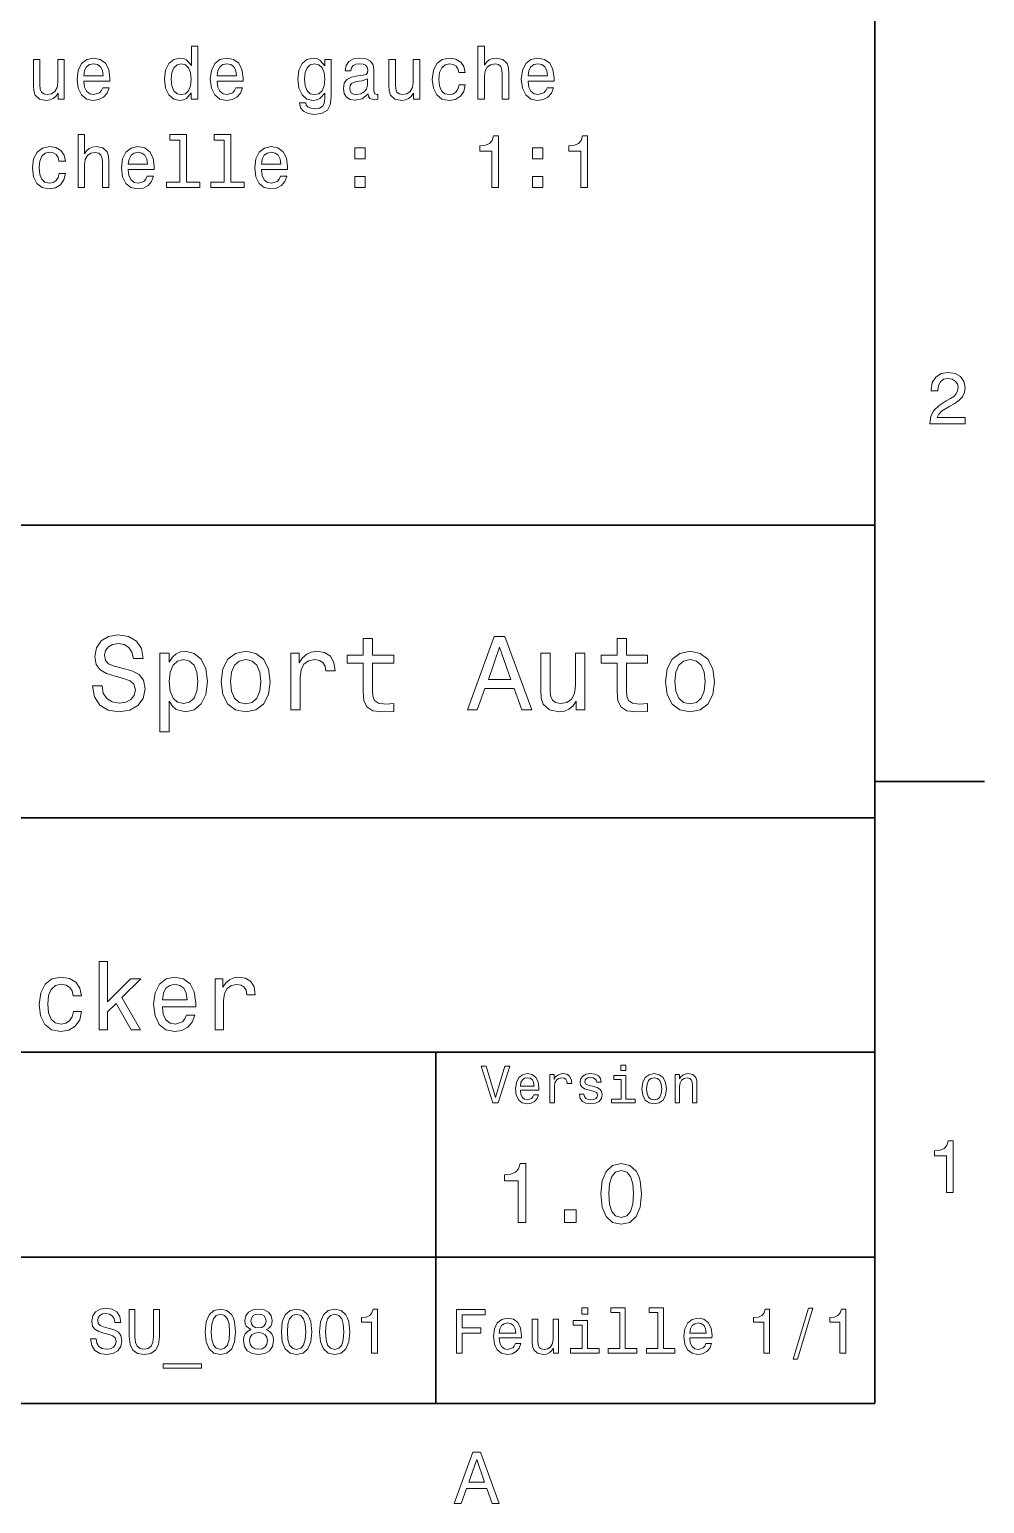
# Model space of a CAD drawing. Extents: x 0 to 297, y 0 to 210.
# Drawn here: x 229.2 to 294.5, y 3.2 to 103.9 of the extents above; entities that cross this region are included whole.
import ezdxf

# ---------------------------------------------------------------- set-up
doc = ezdxf.new("R2010")
doc.units = 0

msp = doc.modelspace()

# ---------------------------------------------------------------- linework, layer by layer
at = {"color": 7, "lineweight": 35}
for p, q in [((287, 10), (287, 200)), ((97, 70), (287, 70)), ((287, 70), (287, 10)), ((162, 50), (287, 50)), ((162, 34), (287, 34)), ((257, 10), (257, 34)), ((162, 20), (287, 20)), ((10, 10), (287, 10)), ((97, 10), (287, 10))]:
    msp.add_line(p, q, dxfattribs=at)
at = {"color": 7, "lineweight": 35, "ltscale": 0.1875}
msp.add_line((287, 52.5), (294.5, 52.5), dxfattribs=at)
at = {"color": 7, "lineweight": 13}
for points in [[(240.300308, 99.531143), (240.300308, 99.112556), (240.74411, 99.112556), (240.74411, 102.733597), (240.305344, 102.733597), (240.305344, 101.407227), (239.967453, 101.790512), (239.760681, 101.881287), (239.523651, 101.916588), (239.094971, 101.815727), (238.762115, 101.533302), (238.545258, 101.079414), (238.46962, 100.469185), (238.545258, 99.858955), (238.762115, 99.400017), (239.094971, 99.112556), (239.523651, 99.016739), (239.760681, 99.05204), (239.972488, 99.142815)], [(259.888184, 99.112556), (260.332001, 99.112556), (260.332001, 100.675957), (260.37738, 101.034027), (260.523651, 101.296272), (260.75058, 101.457657), (261.053192, 101.518173), (261.295258, 101.467743), (261.446564, 101.331573), (261.522217, 101.10463), (261.547424, 100.80204), (261.547424, 99.112556), (261.991211, 99.112556), (261.991211, 100.892815), (261.971039, 101.250885), (261.88028, 101.548439), (261.582733, 101.82077), (261.118744, 101.916588), (260.866577, 101.881287), (260.649719, 101.785469), (260.46817, 101.634171), (260.332001, 101.427399), (260.332001, 102.733597), (259.888184, 102.733597)], [(231.61586, 101.82077), (231.172058, 101.82077), (231.172058, 100.25737), (231.121628, 99.894257), (230.975372, 99.632011), (230.748428, 99.470627), (230.450882, 99.420197), (230.213852, 99.460541), (230.062546, 99.581573), (229.976822, 99.788345), (229.95665, 100.080856), (229.95665, 101.82077), (229.512848, 101.82077), (229.512848, 100.040512), (229.527969, 99.682442), (229.623795, 99.384888), (229.916306, 99.112556), (230.385315, 99.016739), (230.637482, 99.05204), (230.85434, 99.142815), (231.040939, 99.299156), (231.19223, 99.5261), (231.19223, 99.112556), (231.61586, 99.112556)], [(232.952316, 100.338058), (234.727539, 100.338058), (234.732574, 100.54483), (234.651886, 101.124802), (234.429993, 101.558525), (234.076965, 101.82077), (233.607941, 101.916588), (233.149002, 101.815727), (232.795975, 101.533302), (232.569031, 101.074371), (232.488342, 100.469185), (232.563995, 99.848869), (232.790939, 99.394974), (233.138916, 99.112556), (233.592804, 99.016739), (233.986176, 99.082298), (234.308945, 99.253769), (234.545975, 99.5261), (234.682144, 99.889214), (234.243393, 99.889214), (234.152603, 99.687485), (234.021484, 99.536186), (233.648285, 99.415154), (233.360825, 99.470627), (233.143967, 99.647141), (233.002747, 99.934601), (232.952316, 100.322929)], [(242.060394, 100.338058), (243.835602, 100.338058), (243.840652, 100.54483), (243.759964, 101.124802), (243.538055, 101.558525), (243.185028, 101.82077), (242.716003, 101.916588), (242.25708, 101.815727), (241.904053, 101.533302), (241.677109, 101.074371), (241.59642, 100.469185), (241.672058, 99.848869), (241.899002, 99.394974), (242.246994, 99.112556), (242.700882, 99.016739), (243.094254, 99.082298), (243.417023, 99.253769), (243.654053, 99.5261), (243.790222, 99.889214), (243.351456, 99.889214), (243.260681, 99.687485), (243.129547, 99.536186), (242.756363, 99.415154), (242.468887, 99.470627), (242.252029, 99.647141), (242.110825, 99.934601), (242.060394, 100.322929)], [(249.852173, 99.233597), (249.852173, 101.82077), (249.428543, 101.82077), (249.428543, 101.382011), (249.080566, 101.780426), (248.868744, 101.881287), (248.631714, 101.916588), (248.203049, 101.815727), (247.870193, 101.533302), (247.653336, 101.079414), (247.577682, 100.469185), (247.653336, 99.853912), (247.870193, 99.400017), (248.203049, 99.112556), (248.631714, 99.016739), (248.873795, 99.05204), (249.075516, 99.142815), (249.428543, 99.5261), (249.428543, 99.142815), (249.388199, 98.840225), (249.277252, 98.62336), (249.06543, 98.497284), (248.747711, 98.451897), (248.470337, 98.482155), (248.273651, 98.5578), (248.157654, 98.688927), (248.122345, 98.86544), (247.69368, 98.86544), (247.69368, 98.845268), (247.759247, 98.522499), (247.960968, 98.280426), (248.283737, 98.124084), (248.722504, 98.068611), (249.246994, 98.144257), (249.594971, 98.356071), (249.791656, 98.724228)], [(252.388916, 99.465584), (252.388916, 99.450455), (252.414139, 99.278984), (252.489792, 99.157944), (252.80751, 99.062126), (253.054626, 99.10247), (253.054626, 99.445412), (252.948715, 99.430283), (252.80751, 99.495842), (252.782288, 99.697571), (252.782288, 101.099586), (252.721771, 101.457657), (252.545258, 101.709816), (252.237625, 101.861115), (251.803909, 101.916588), (251.38028, 101.856071), (251.067596, 101.684601), (250.870911, 101.417313), (250.805344, 101.064285), (250.805344, 101.034027), (251.203766, 101.034027), (251.239059, 101.245842), (251.350021, 101.397141), (251.53157, 101.487915), (251.788773, 101.523216), (252.035889, 101.498001), (252.212402, 101.422356), (252.318314, 101.291229), (252.353622, 101.109673), (252.33345, 100.897858), (252.252747, 100.791954), (252.051025, 100.741516), (251.672791, 100.701172), (251.239059, 100.610397), (250.931427, 100.449013), (250.749878, 100.196854), (250.694397, 99.823654), (250.744827, 99.490799), (250.901169, 99.243683), (251.153336, 99.087341), (251.501312, 99.031868), (251.970337, 99.137772)], [(255.904053, 101.82077), (255.460251, 101.82077), (255.460251, 100.25737), (255.409821, 99.894257), (255.263565, 99.632011), (255.036621, 99.470627), (254.739059, 99.420197), (254.502029, 99.460541), (254.350739, 99.581573), (254.264999, 99.788345), (254.244827, 100.080856), (254.244827, 101.82077), (253.801025, 101.82077), (253.801025, 100.040512), (253.816162, 99.682442), (253.911972, 99.384888), (254.204483, 99.112556), (254.673508, 99.016739), (254.925659, 99.05204), (255.142517, 99.142815), (255.329117, 99.299156), (255.480423, 99.5261), (255.480423, 99.112556), (255.904053, 99.112556)], [(258.576965, 100.923073), (259.015717, 100.923073), (258.924927, 101.32653), (258.708069, 101.644257), (258.370178, 101.840942), (257.931427, 101.916588), (257.447266, 101.815727), (257.079132, 101.533302), (256.847137, 101.074371), (256.766449, 100.459099), (256.842102, 99.848869), (257.069031, 99.394974), (257.427094, 99.112556), (257.91629, 99.016739), (258.350006, 99.092384), (258.687927, 99.304199), (258.919891, 99.637054), (259.020752, 100.080856), (258.597137, 100.080856), (258.521484, 99.798439), (258.38028, 99.586617), (258.178558, 99.455498), (257.931427, 99.415154), (257.623779, 99.480713), (257.401886, 99.682442), (257.265717, 100.010254), (257.220337, 100.474228), (257.265717, 100.928116), (257.406921, 101.255928), (257.633881, 101.457657), (257.931427, 101.528259), (258.193665, 101.482872), (258.39035, 101.366882), (258.521484, 101.17524)], [(263.312561, 100.338058), (265.087769, 100.338058), (265.092804, 100.54483), (265.012115, 101.124802), (264.790222, 101.558525), (264.437195, 101.82077), (263.96817, 101.916588), (263.509247, 101.815727), (263.156219, 101.533302), (262.92926, 101.074371), (262.848572, 100.469185), (262.924225, 99.848869), (263.151154, 99.394974), (263.499146, 99.112556), (263.953033, 99.016739), (264.346405, 99.082298), (264.669189, 99.253769), (264.906219, 99.5261), (265.042389, 99.889214), (264.603607, 99.889214), (264.512848, 99.687485), (264.381714, 99.536186), (264.008514, 99.415154), (263.721039, 99.470627), (263.504181, 99.647141), (263.362976, 99.934601), (263.312561, 100.322929)], [(232.952316, 100.711258), (233.007797, 101.059242), (233.143967, 101.316444), (233.350739, 101.472786), (233.623077, 101.528259), (233.890366, 101.472786), (234.097137, 101.316444), (234.223221, 101.059242), (234.2686, 100.711258)], [(239.599289, 101.518173), (239.8918, 101.447571), (240.113708, 101.250885), (240.244827, 100.923073), (240.295258, 100.469185), (240.244827, 100.010254), (240.113708, 99.682442), (239.8918, 99.480713), (239.599289, 99.415154), (239.321915, 99.480713), (239.110107, 99.682442), (238.968887, 100.015297), (238.923508, 100.469185), (238.968887, 100.91803), (239.110107, 101.245842), (239.321915, 101.447571)], [(242.060394, 100.711258), (242.11586, 101.059242), (242.252029, 101.316444), (242.458801, 101.472786), (242.73114, 101.528259), (242.998428, 101.472786), (243.2052, 101.316444), (243.331284, 101.059242), (243.376678, 100.711258)], [(248.036621, 100.469185), (248.082001, 100.91803), (248.21817, 101.250885), (248.429993, 101.447571), (248.712402, 101.518173), (249.009964, 101.447571), (249.231857, 101.250885), (249.368027, 100.91803), (249.418457, 100.469185), (249.368027, 100.010254), (249.231857, 99.682442), (249.009964, 99.480713), (248.712402, 99.415154), (248.429993, 99.480713), (248.21817, 99.682442), (248.082001, 100.015297)], [(263.312561, 100.711258), (263.368011, 101.059242), (263.504181, 101.316444), (263.710968, 101.472786), (263.983307, 101.528259), (264.25058, 101.472786), (264.457367, 101.316444), (264.583435, 101.059242), (264.628845, 100.711258)], [(252.338486, 100.060684), (252.277969, 99.798439), (252.116592, 99.596703), (251.874512, 99.465584), (251.576965, 99.420197), (251.385315, 99.445412), (251.249146, 99.5261), (251.163422, 99.667313), (251.138199, 99.863998), (251.158371, 100.040512), (251.239059, 100.166588), (251.561829, 100.3078), (251.970337, 100.368317), (252.338486, 100.489357)], [(232.563995, 93.065727), (233.007797, 93.065727), (233.007797, 94.629128), (233.053192, 94.987198), (233.199432, 95.249443), (233.426392, 95.410828), (233.728973, 95.471344), (233.971054, 95.420914), (234.122345, 95.284744), (234.197998, 95.0578), (234.223221, 94.755211), (234.223221, 93.065727), (234.667023, 93.065727), (234.667023, 94.845985), (234.646851, 95.204056), (234.556061, 95.50161), (234.258514, 95.773941), (233.79454, 95.869759), (233.542374, 95.834457), (233.325516, 95.73864), (233.143967, 95.587341), (233.007797, 95.380569), (233.007797, 96.686768), (232.563995, 96.686768)], [(239.5186, 96.313568), (239.5186, 93.438927), (238.605774, 93.438927), (238.605774, 93.065727), (240.870193, 93.065727), (240.870193, 93.438927), (239.962402, 93.438927), (239.962402, 96.686768), (238.822632, 96.686768), (238.822632, 96.313568)], [(242.554626, 96.313568), (242.554626, 93.438927), (241.6418, 93.438927), (241.6418, 93.065727), (243.906219, 93.065727), (243.906219, 93.438927), (242.998428, 93.438927), (242.998428, 96.686768), (241.858658, 96.686768), (241.858658, 96.313568)], [(231.252747, 94.876244), (231.691513, 94.876244), (231.600739, 95.279701), (231.383881, 95.597427), (231.045975, 95.794113), (230.607224, 95.869759), (230.123077, 95.768898), (229.754913, 95.486473), (229.522934, 95.027542), (229.44223, 94.41227), (229.517883, 93.80204), (229.744827, 93.348145), (230.102905, 93.065727), (230.592087, 92.96991), (231.025803, 93.045555), (231.363708, 93.25737), (231.595688, 93.590225), (231.696564, 94.034027), (231.272934, 94.034027), (231.197281, 93.75161), (231.056061, 93.539787), (230.85434, 93.408669), (230.607224, 93.368324), (230.299591, 93.433884), (230.077682, 93.635612), (229.941513, 93.963425), (229.896118, 94.427399), (229.941513, 94.881287), (230.082718, 95.209099), (230.309677, 95.410828), (230.607224, 95.48143), (230.869461, 95.436043), (231.066162, 95.320053), (231.197281, 95.12841)], [(235.988342, 94.291229), (237.763565, 94.291229), (237.7686, 94.498001), (237.687912, 95.077972), (237.466003, 95.511696), (237.112991, 95.773941), (236.643967, 95.869759), (236.185028, 95.768898), (235.832001, 95.486473), (235.605057, 95.027542), (235.524368, 94.422356), (235.600021, 93.80204), (235.826965, 93.348145), (236.174942, 93.065727), (236.62883, 92.96991), (237.022202, 93.035469), (237.344971, 93.20694), (237.582001, 93.479271), (237.71817, 93.842384), (237.279419, 93.842384), (237.188629, 93.640656), (237.05751, 93.489357), (236.684311, 93.368324), (236.396851, 93.423798), (236.179993, 93.600311), (236.038773, 93.887772), (235.988342, 94.2761)], [(245.09642, 94.291229), (246.871628, 94.291229), (246.876678, 94.498001), (246.79599, 95.077972), (246.574081, 95.511696), (246.221054, 95.773941), (245.752029, 95.869759), (245.293106, 95.768898), (244.940079, 95.486473), (244.713135, 95.027542), (244.632431, 94.422356), (244.708084, 93.80204), (244.935028, 93.348145), (245.28302, 93.065727), (245.736908, 92.96991), (246.13028, 93.035469), (246.453049, 93.20694), (246.690079, 93.479271), (246.826233, 93.842384), (246.387482, 93.842384), (246.296707, 93.640656), (246.165573, 93.489357), (245.792374, 93.368324), (245.504913, 93.423798), (245.288055, 93.600311), (245.146851, 93.887772), (245.09642, 94.2761)], [(251.476105, 95.022499), (252.172058, 95.022499), (252.172058, 95.773941), (251.476105, 95.773941)], [(260.84137, 93.065727), (261.300293, 93.065727), (261.300293, 96.590942), (260.957367, 96.590942), (260.866577, 96.28331), (260.685028, 96.076538), (260.407654, 95.955498), (260.024353, 95.915154), (260.024353, 95.557083), (260.84137, 95.557083)], [(263.620178, 95.022499), (264.316162, 95.022499), (264.316162, 95.773941), (263.620178, 95.773941)], [(266.913422, 93.065727), (267.372345, 93.065727), (267.372345, 96.590942), (267.029419, 96.590942), (266.938629, 96.28331), (266.75708, 96.076538), (266.479706, 95.955498), (266.096405, 95.915154), (266.096405, 95.557083), (266.913422, 95.557083)], [(235.988342, 94.664429), (236.043823, 95.012413), (236.179993, 95.269615), (236.386765, 95.425957), (236.659088, 95.48143), (236.926392, 95.425957), (237.133163, 95.269615), (237.259232, 95.012413), (237.304626, 94.664429)], [(245.09642, 94.664429), (245.151886, 95.012413), (245.288055, 95.269615), (245.494827, 95.425957), (245.767166, 95.48143), (246.034454, 95.425957), (246.241226, 95.269615), (246.36731, 95.012413), (246.412689, 94.664429)], [(251.476105, 93.065727), (252.172058, 93.065727), (252.172058, 93.817169), (251.476105, 93.817169)], [(263.620178, 93.065727), (264.316162, 93.065727), (264.316162, 93.817169), (263.620178, 93.817169)], [(290.76947, 76.916786), (293.175079, 76.916786), (293.175079, 77.350502), (291.273773, 77.350502), (291.3797, 77.587532), (291.561249, 77.784218), (292.121033, 78.142288), (292.418579, 78.293587), (292.751434, 78.510445), (292.988464, 78.762604), (293.124634, 79.060158), (293.175079, 79.398056), (293.089355, 79.821686), (292.852325, 80.154541), (292.489197, 80.366356), (292.020172, 80.442001), (291.536041, 80.35627), (291.167877, 80.119232), (290.930847, 79.740997), (290.850159, 79.241714), (290.850159, 79.171112), (291.309082, 79.171112), (291.309082, 79.211456), (291.354462, 79.554398), (291.490631, 79.806557), (291.707489, 79.967941), (291.994965, 80.023415), (292.287476, 79.972984), (292.504333, 79.846901), (292.645538, 79.650215), (292.695984, 79.403099), (292.660675, 79.171112), (292.56485, 78.974426), (292.403473, 78.802956), (292.181549, 78.651657), (291.884003, 78.490273), (291.389771, 78.177589), (291.041779, 77.844742), (290.835022, 77.441284), (290.76947, 76.931915)], [(234.20462, 59.030979), (233.548996, 59.030979), (233.693085, 58.267288), (234.053314, 57.70533), (234.608078, 57.366714), (235.357361, 57.244236), (236.099426, 57.359509), (236.654175, 57.67651), (237.007202, 58.17363), (237.136902, 58.82925), (237.028824, 59.420029), (236.726227, 59.801872), (236.236313, 60.054031), (235.580704, 60.241352), (235.018738, 60.378242), (234.651306, 60.536743), (234.442368, 60.767288), (234.377533, 61.127522), (234.442368, 61.451729), (234.629684, 61.696686), (234.917877, 61.862389), (235.314133, 61.920029), (235.71759, 61.84798), (236.034592, 61.653458), (236.24353, 61.32925), (236.344391, 60.889767), (237, 60.889767), (237, 60.904179), (236.884735, 61.581409), (236.546112, 62.085732), (236.01297, 62.402737), (235.292511, 62.510807), (234.644104, 62.402737), (234.139771, 62.100143), (233.815567, 61.631844), (233.700287, 61.026657), (233.793961, 60.486309), (234.067734, 60.118874), (234.5, 59.873917), (235.09079, 59.6866), (235.674362, 59.520893), (236.113831, 59.362389), (236.380402, 59.131844), (236.47406, 58.757202), (236.387619, 58.375359), (236.164276, 58.087173), (235.825653, 57.907059), (235.386169, 57.849422), (234.896255, 57.928673), (234.521622, 58.159222), (234.283875, 58.533859)], [(252.05043, 60.579971), (252.05043, 58.64193), (252.093658, 58.015129), (252.29538, 57.582851), (252.698853, 57.330688), (253.383286, 57.244236), (254.132568, 57.280258), (254.132568, 57.827808), (253.585022, 57.78458), (253.087891, 57.842216), (252.82132, 58.022331), (252.706055, 58.324928), (252.684448, 58.75), (252.684448, 60.579971), (254.132568, 60.579971), (254.132568, 61.120316), (252.684448, 61.120316), (252.684448, 62.251438), (252.05043, 62.251438), (252.05043, 61.120316), (250.955322, 61.120316), (250.955322, 60.579971)], [(259.175781, 57.381123), (259.838623, 57.381123), (260.364563, 58.850864), (262.360229, 58.850864), (262.886169, 57.381123), (263.563416, 57.381123), (261.733429, 62.388329), (260.998566, 62.388329)], [(260.595093, 59.463257), (261.365997, 61.667866), (262.136902, 59.463257)], [(269.399109, 60.579971), (269.399109, 58.64193), (269.442352, 58.015129), (269.644073, 57.582851), (270.047546, 57.330688), (270.731995, 57.244236), (271.481262, 57.280258), (271.481262, 57.827808), (270.933716, 57.78458), (270.436584, 57.842216), (270.170013, 58.022331), (270.054749, 58.324928), (270.033142, 58.75), (270.033142, 60.579971), (271.481262, 60.579971), (271.481262, 61.120316), (270.033142, 61.120316), (270.033142, 62.251438), (269.399109, 62.251438), (269.399109, 61.120316), (268.304016, 61.120316), (268.304016, 60.579971)], [(238.786743, 60.652016), (238.786743, 61.25), (238.15274, 61.25), (238.15274, 55.882565), (238.786743, 55.882565), (238.786743, 57.971901), (239.010101, 57.633286), (239.262253, 57.409943), (239.896271, 57.244236), (240.50145, 57.381123), (240.976959, 57.791786), (241.286743, 58.440201), (241.402023, 59.319164), (241.286743, 60.190922), (240.976959, 60.839336), (240.50145, 61.242794), (239.896271, 61.386887), (239.550446, 61.343658), (239.255051, 61.206772), (239.002899, 60.976223)], [(239.788193, 57.8134), (239.363129, 57.907059), (239.053314, 58.195244), (238.858795, 58.663544), (238.793945, 59.319164), (238.858795, 59.967579), (239.053314, 60.435879), (239.363129, 60.716858), (239.788193, 60.817722), (240.177246, 60.716858), (240.48703, 60.428673), (240.681564, 59.960373), (240.753601, 59.319164), (240.681564, 58.67075), (240.48703, 58.195244), (240.177246, 57.907059)], [(242.338623, 59.311958), (242.453888, 58.432995), (242.785309, 57.78458), (243.311249, 57.381123), (244.017303, 57.244236), (244.716141, 57.381123), (245.242081, 57.777374), (245.573486, 58.425793), (245.695969, 59.311958), (245.573486, 60.190922), (245.242081, 60.846542), (244.716141, 61.242794), (244.017303, 61.386887), (243.311249, 61.242794), (242.785309, 60.839336), (242.453888, 60.190922)], [(242.98703, 59.319164), (243.05188, 59.967579), (243.253601, 60.435879), (243.57782, 60.72406), (244.017303, 60.824928), (244.449585, 60.72406), (244.773773, 60.443081), (244.97551, 59.967579), (245.047546, 59.319164), (244.97551, 58.663544), (244.773773, 58.188038), (244.449585, 57.899853), (244.017303, 57.806194), (243.57782, 57.899853), (243.253601, 58.188038), (243.05188, 58.663544)], [(247.100861, 57.381123), (247.734863, 57.381123), (247.734863, 59.592937), (247.799713, 60.12608), (247.994232, 60.507923), (248.311249, 60.738472), (248.736313, 60.817722), (249.053314, 60.767288), (249.291077, 60.623199), (249.435165, 60.378242), (249.485596, 60.046829), (250.126801, 60.046829), (250.040344, 60.630402), (249.802597, 61.048271), (249.406342, 61.30043), (248.865997, 61.386887), (248.498566, 61.32925), (248.181549, 61.185158), (247.900574, 60.940201), (247.677246, 60.608788), (247.677246, 61.25), (247.100861, 61.25)], [(267.194519, 61.25), (266.560516, 61.25), (266.560516, 59.016571), (266.488464, 58.497837), (266.279541, 58.123196), (265.955322, 57.892651), (265.530243, 57.820602), (265.19165, 57.878242), (264.975494, 58.051151), (264.853027, 58.346542), (264.824219, 58.764408), (264.824219, 61.25), (264.190186, 61.25), (264.190186, 58.706772), (264.211792, 58.195244), (264.348694, 57.770172), (264.766571, 57.381123), (265.436584, 57.244236), (265.796814, 57.294666), (266.106628, 57.424351), (266.373199, 57.647694), (266.589325, 57.971901), (266.589325, 57.381123), (267.194519, 57.381123)], [(272.698853, 59.311958), (272.814117, 58.432995), (273.145508, 57.78458), (273.671448, 57.381123), (274.377502, 57.244236), (275.076355, 57.381123), (275.602295, 57.777374), (275.933716, 58.425793), (276.056183, 59.311958), (275.933716, 60.190922), (275.602295, 60.846542), (275.076355, 61.242794), (274.377502, 61.386887), (273.671448, 61.242794), (273.145508, 60.839336), (272.814117, 60.190922)], [(273.34726, 59.319164), (273.412109, 59.967579), (273.613831, 60.435879), (273.938019, 60.72406), (274.377502, 60.824928), (274.809784, 60.72406), (275.134003, 60.443081), (275.335724, 59.967579), (275.407776, 59.319164), (275.335724, 58.663544), (275.134003, 58.188038), (274.809784, 57.899853), (274.377502, 57.806194), (273.938019, 57.899853), (273.613831, 58.188038), (273.412109, 58.663544)], [(233.994232, 35.530258), (234.56485, 35.530258), (234.56485, 36.755764), (235.161377, 37.332851), (236.185883, 35.530258), (236.82782, 35.530258), (235.55043, 37.728386), (236.860229, 39.012245), (236.140488, 39.012245), (234.56485, 37.443081), (234.56485, 40.185879), (233.994232, 40.185879)], [(232.230545, 37.858067), (232.794678, 37.858067), (232.677963, 38.376801), (232.399139, 38.785301), (231.964706, 39.038185), (231.400574, 39.135445), (230.778107, 39.005764), (230.304764, 38.642651), (230.006485, 38.052593), (229.90274, 37.261528), (230, 36.476944), (230.291794, 35.893372), (230.752167, 35.530258), (231.381134, 35.407059), (231.938766, 35.504322), (232.373199, 35.776657), (232.671478, 36.204609), (232.801147, 36.775215), (232.256485, 36.775215), (232.159225, 36.412102), (231.977661, 36.139767), (231.718307, 35.97118), (231.400574, 35.919308), (231.005051, 36.003601), (230.719742, 36.262966), (230.544678, 36.684437), (230.486313, 37.280979), (230.544678, 37.864552), (230.726227, 38.286022), (231.018021, 38.545387), (231.400574, 38.636166), (231.737762, 38.577808), (231.990631, 38.428673), (232.159225, 38.182274)], [(238.319168, 37.105907), (240.601593, 37.105907), (240.608063, 37.371758), (240.504333, 38.117435), (240.219025, 38.675072), (239.765137, 39.012245), (239.162109, 39.135445), (238.572052, 39.005764), (238.118164, 38.642651), (237.82637, 38.052593), (237.722626, 37.274494), (237.819885, 36.476944), (238.111679, 35.893372), (238.559082, 35.530258), (239.142654, 35.407059), (239.648422, 35.491352), (240.0634, 35.711815), (240.368164, 36.061958), (240.543228, 36.528816), (239.979111, 36.528816), (239.862396, 36.269451), (239.693802, 36.074928), (239.213974, 35.919308), (238.844391, 35.990631), (238.565567, 36.217579), (238.384003, 36.587173), (238.319168, 37.086452)], [(238.319168, 37.585735), (238.390488, 38.033138), (238.565567, 38.363831), (238.831421, 38.564842), (239.181549, 38.636166), (239.525223, 38.564842), (239.791077, 38.363831), (239.953171, 38.033138), (240.011536, 37.585735)], [(241.937317, 35.530258), (242.507935, 35.530258), (242.507935, 37.520893), (242.566284, 38.000721), (242.741364, 38.344379), (243.026657, 38.551872), (243.409225, 38.623199), (243.694519, 38.577808), (243.908508, 38.448124), (244.038177, 38.227665), (244.083572, 37.929394), (244.66066, 37.929394), (244.582855, 38.454609), (244.368881, 38.830692), (244.012253, 39.057636), (243.52594, 39.135445), (243.195251, 39.083572), (242.909943, 38.953888), (242.657059, 38.733429), (242.456055, 38.435158), (242.456055, 39.012245), (241.937317, 39.012245)], [(261.71109, 33.03458), (261.08429, 30.905619), (260.439484, 33.03458), (260.09726, 33.03458), (260.904175, 30.530979), (261.264404, 30.530979), (262.053314, 33.03458)], [(262.784576, 31.40634), (264.052582, 31.40634), (264.056183, 31.554033), (263.998566, 31.9683), (263.840057, 32.278099), (263.587891, 32.465416), (263.252869, 32.533859), (262.925079, 32.461815), (262.672913, 32.260086), (262.510803, 31.932276), (262.453156, 31.5), (262.507202, 31.056915), (262.669312, 30.732708), (262.917877, 30.530979), (263.242065, 30.462536), (263.523041, 30.509365), (263.753601, 30.631844), (263.922913, 30.826368), (264.020172, 31.085733), (263.706787, 31.085733), (263.641937, 30.941643), (263.548279, 30.833572), (263.281708, 30.747118), (263.076355, 30.786743), (262.921478, 30.912823), (262.820618, 31.118155), (262.784576, 31.395533)], [(262.784576, 31.672911), (262.824219, 31.921469), (262.921478, 32.105186), (263.069153, 32.216858), (263.263702, 32.256485), (263.45462, 32.216858), (263.602295, 32.105186), (263.692352, 31.921469), (263.724792, 31.672911)], [(264.794678, 30.530979), (265.111664, 30.530979), (265.111664, 31.636887), (265.144104, 31.903458), (265.241364, 32.094379), (265.399841, 32.209652), (265.612396, 32.249279), (265.770905, 32.224064), (265.889771, 32.152016), (265.961823, 32.029537), (265.98703, 31.863832), (266.307648, 31.863832), (266.264404, 32.155621), (266.145538, 32.364552), (265.947418, 32.490635), (265.677246, 32.533859), (265.49353, 32.505043), (265.335022, 32.432995), (265.194519, 32.310516), (265.082855, 32.144814), (265.082855, 32.465416), (264.794678, 32.465416)], [(267.791779, 31.658501), (267.485596, 31.730547), (267.258636, 31.8134), (267.182983, 31.982708), (267.20462, 32.101585), (267.280273, 32.188038), (267.40274, 32.242073), (267.579254, 32.263687), (267.748566, 32.242073), (267.881836, 32.177231), (267.968292, 32.079971), (268.004333, 31.950287), (268.314117, 31.950287), (268.314117, 31.957493), (268.260101, 32.191643), (268.112396, 32.375359), (267.881836, 32.490635), (267.579254, 32.533859), (267.273041, 32.490635), (267.049713, 32.371758), (266.90921, 32.195244), (266.865997, 31.971901), (266.898407, 31.755764), (266.999268, 31.604465), (267.164978, 31.496397), (267.406342, 31.420748), (267.759369, 31.334293), (267.975494, 31.244236), (268.033142, 31.17219), (268.054749, 31.064121), (268.022339, 30.930836), (267.935883, 30.829971), (267.79538, 30.765129), (267.608063, 30.743515), (267.409943, 30.765129), (267.265839, 30.840778), (267.168579, 30.963255), (267.128967, 31.132565), (266.822754, 31.132565), (266.873199, 30.844379), (267.020905, 30.635447), (267.255035, 30.509365), (267.579254, 30.462536), (267.917877, 30.509365), (268.166412, 30.635447), (268.317719, 30.837175), (268.371765, 31.100143), (268.332123, 31.327089), (268.220459, 31.481987), (268.036743, 31.582851)], [(269.981995, 30.79755), (269.981995, 32.400574), (269.167877, 32.400574), (269.167877, 32.130402), (269.664978, 32.130402), (269.664978, 30.79755), (269.016571, 30.79755), (269.016571, 30.530979), (270.637604, 30.530979), (270.637604, 30.79755)], [(269.992798, 33.117435), (269.657776, 33.117435), (269.657776, 32.757202), (269.992798, 32.757202)], [(271.087891, 31.496397), (271.145538, 31.056915), (271.311249, 30.732708), (271.574219, 30.530979), (271.927246, 30.462536), (272.276672, 30.530979), (272.539612, 30.729107), (272.705322, 31.053314), (272.766571, 31.496397), (272.705322, 31.935879), (272.539612, 32.263687), (272.276672, 32.461815), (271.927246, 32.533859), (271.574219, 32.461815), (271.311249, 32.260086), (271.145538, 31.935879)], [(271.412109, 31.5), (271.444519, 31.824207), (271.54538, 32.058357), (271.707489, 32.20245), (271.927246, 32.25288), (272.143372, 32.20245), (272.305481, 32.061958), (272.406342, 31.824207), (272.442352, 31.5), (272.406342, 31.17219), (272.305481, 30.934437), (272.143372, 30.790344), (271.927246, 30.743515), (271.707489, 30.790344), (271.54538, 30.934437), (271.444519, 31.17219)], [(273.350159, 30.530979), (273.667145, 30.530979), (273.667145, 31.647694), (273.699554, 31.903458), (273.804047, 32.090778), (273.966125, 32.206051), (274.182281, 32.249279), (274.355194, 32.213257), (274.463257, 32.115993), (274.517303, 31.95389), (274.535309, 31.737751), (274.535309, 30.530979), (274.852295, 30.530979), (274.852295, 31.802593), (274.837891, 32.058357), (274.773041, 32.270893), (274.560516, 32.465416), (274.229095, 32.533859), (274.04538, 32.508644), (273.890503, 32.440201), (273.757202, 32.324928), (273.65274, 32.170029), (273.65274, 32.465416), (273.350159, 32.465416)], [(291.909241, 24.416786), (292.368164, 24.416786), (292.368164, 27.942001), (292.025208, 27.942001), (291.934448, 27.634365), (291.752899, 27.427593), (291.475525, 27.306557), (291.092224, 27.266211), (291.092224, 26.90814), (291.909241, 26.90814)], [(262.631134, 22.360231), (263.155609, 22.360231), (263.155609, 26.38905), (262.763702, 26.38905), (262.659943, 26.037464), (262.452454, 25.801153), (262.135437, 25.662825), (261.697418, 25.616714), (261.697418, 25.207493), (262.631134, 25.207493)], [(268.285309, 24.314121), (268.371765, 23.409224), (268.642639, 22.763689), (269.074921, 22.371759), (269.674347, 22.244957), (270.268005, 22.371759), (270.700287, 22.763689), (270.965424, 23.409224), (271.057648, 24.314121), (270.965424, 25.213257), (270.855896, 25.570606), (270.700287, 25.864553), (270.268005, 26.256485), (269.674347, 26.38905), (269.074921, 26.256485), (268.642639, 25.858791), (268.371765, 25.213257)], [(268.838623, 24.314121), (268.884735, 25.011528), (269.028809, 25.51297), (269.288177, 25.806917), (269.674347, 25.910664), (270.054749, 25.806917), (270.314117, 25.51297), (270.458221, 25.011528), (270.504333, 24.314121), (270.458221, 23.610952), (270.314117, 23.10951), (270.054749, 22.815563), (269.674347, 22.717581), (269.288177, 22.815563), (269.028809, 23.10951), (268.884735, 23.610952)], [(265.806915, 22.360231), (266.602295, 22.360231), (266.602295, 23.219021), (265.806915, 23.219021)], [(233.799698, 14.418589), (233.406326, 14.418589), (233.492783, 13.960375), (233.708923, 13.623199), (234.041779, 13.42003), (234.491348, 13.346542), (234.9366, 13.415707), (235.26944, 13.605908), (235.481262, 13.904179), (235.559067, 14.297551), (235.494232, 14.652018), (235.312668, 14.881124), (235.018723, 15.032421), (234.625351, 15.144814), (234.288177, 15.226946), (234.067719, 15.322046), (233.942352, 15.460375), (233.903458, 15.676514), (233.942352, 15.871038), (234.054749, 16.018013), (234.227661, 16.117435), (234.465408, 16.152018), (234.707489, 16.108789), (234.89769, 15.992075), (235.023041, 15.797551), (235.083572, 15.533862), (235.476944, 15.533862), (235.476944, 15.542507), (235.407776, 15.948848), (235.204605, 16.251442), (234.88472, 16.441643), (234.452438, 16.506485), (234.0634, 16.441643), (233.760803, 16.260086), (233.566269, 15.979107), (233.497116, 15.615994), (233.553314, 15.291787), (233.717575, 15.071326), (233.976944, 14.924352), (234.331406, 14.81196), (234.681549, 14.712537), (234.945236, 14.617435), (235.105179, 14.479107), (235.161377, 14.254323), (235.109497, 14.025216), (234.975494, 13.852305), (234.772324, 13.744237), (234.508636, 13.709655), (234.214691, 13.757205), (233.989914, 13.895534), (233.84726, 14.120317)], [(236.051865, 14.569885), (236.112381, 14.029539), (236.302582, 13.644813), (236.622467, 13.424352), (237.085007, 13.346542), (237.543228, 13.424352), (237.863098, 13.644813), (238.053314, 14.025216), (238.118149, 14.569885), (238.118149, 16.428675), (237.716125, 16.428675), (237.716125, 14.548271), (237.677231, 14.180836), (237.560516, 13.917148), (237.361664, 13.761528), (237.085007, 13.709655), (236.799698, 13.761528), (236.600861, 13.917148), (236.484146, 14.176514), (236.449554, 14.548271), (236.449554, 16.428675), (236.051865, 16.428675)], [(241.247833, 14.894093), (241.312668, 14.215418), (241.515839, 13.731268), (241.840057, 13.43732), (242.289612, 13.342219), (242.734863, 13.43732), (243.059067, 13.731268), (243.257919, 14.215418), (243.327087, 14.894093), (243.257919, 15.568444), (243.175781, 15.836456), (243.059067, 16.056917), (242.734863, 16.350864), (242.289612, 16.450289), (241.840057, 16.350864), (241.515839, 16.052593), (241.312668, 15.568444)], [(244.355896, 15.045389), (244.135437, 14.924352), (243.984146, 14.755764), (243.889038, 14.543948), (243.85878, 14.288905), (243.927948, 13.904179), (244.126801, 13.605908), (244.451004, 13.415707), (244.891922, 13.342219), (245.328522, 13.415707), (245.652725, 13.605908), (245.851578, 13.904179), (245.925064, 14.288905), (245.890488, 14.543948), (245.799713, 14.755764), (245.644089, 14.924352), (245.427948, 15.045389), (245.600861, 15.149136), (245.721893, 15.291787), (245.79538, 15.464698), (245.82132, 15.676514), (245.752151, 15.98343), (245.570602, 16.229828), (245.276657, 16.389771), (244.891922, 16.450289), (244.502869, 16.389771), (244.208923, 16.229828), (244.023041, 15.98343), (243.958206, 15.676514), (243.979828, 15.464698), (244.053314, 15.291787)], [(246.452438, 14.894093), (246.517288, 14.215418), (246.720459, 13.731268), (247.044662, 13.43732), (247.494232, 13.342219), (247.939468, 13.43732), (248.263687, 13.731268), (248.462524, 14.215418), (248.531693, 14.894093), (248.462524, 15.568444), (248.380402, 15.836456), (248.263687, 16.056917), (247.939468, 16.350864), (247.494232, 16.450289), (247.044662, 16.350864), (246.720459, 16.052593), (246.517288, 15.568444)], [(249.054749, 14.894093), (249.119583, 14.215418), (249.322754, 13.731268), (249.646973, 13.43732), (250.096527, 13.342219), (250.541779, 13.43732), (250.865982, 13.731268), (251.064835, 14.215418), (251.134003, 14.894093), (251.064835, 15.568444), (250.982697, 15.836456), (250.865982, 16.056917), (250.541779, 16.350864), (250.096527, 16.450289), (249.646973, 16.350864), (249.322754, 16.052593), (249.119583, 15.568444)], [(252.621033, 13.428675), (253.014404, 13.428675), (253.014404, 16.450289), (252.720459, 16.450289), (252.642639, 16.1866), (252.48703, 16.009367), (252.249268, 15.905621), (251.920746, 15.871038), (251.920746, 15.564121), (252.621033, 15.564121)], [(258.414978, 13.428675), (258.817017, 13.428675), (258.817017, 14.807637), (260.079254, 14.807637), (260.079254, 15.166427), (258.817017, 15.166427), (258.817017, 16.065563), (260.368866, 16.065563), (260.368866, 16.428675), (258.414978, 16.428675)], [(267.389038, 16.532421), (266.98703, 16.532421), (266.98703, 16.100145), (267.389038, 16.100145)], [(269.572052, 16.212536), (269.572052, 13.748559), (268.789612, 13.748559), (268.789612, 13.428675), (270.73056, 13.428675), (270.73056, 13.748559), (269.952454, 13.748559), (269.952454, 16.532421), (268.975494, 16.532421), (268.975494, 16.212536)], [(272.174347, 16.212536), (272.174347, 13.748559), (271.391937, 13.748559), (271.391937, 13.428675), (273.332855, 13.428675), (273.332855, 13.748559), (272.554749, 13.748559), (272.554749, 16.532421), (271.57782, 16.532421), (271.57782, 16.212536)], [(279.416443, 13.428675), (279.809814, 13.428675), (279.809814, 16.450289), (279.515839, 16.450289), (279.438049, 16.1866), (279.28241, 16.009367), (279.044678, 15.905621), (278.716125, 15.871038), (278.716125, 15.564121), (279.416443, 15.564121)], [(281.42218, 13.026657), (281.720459, 13.026657), (282.766571, 16.510807), (282.463989, 16.510807)], [(284.621033, 13.428675), (285.014404, 13.428675), (285.014404, 16.450289), (284.720459, 16.450289), (284.642639, 16.1866), (284.48703, 16.009367), (284.249268, 15.905621), (283.920746, 15.871038), (283.920746, 15.564121), (284.621033, 15.564121)], [(241.662811, 14.894093), (241.697403, 15.417148), (241.805466, 15.793228), (242, 16.013689), (242.289612, 16.091499), (242.574921, 16.013689), (242.76944, 15.793228), (242.877518, 15.417148), (242.912094, 14.894093), (242.877518, 14.366715), (242.76944, 13.990634), (242.574921, 13.770173), (242.289612, 13.696686), (242, 13.770173), (241.805466, 13.990634), (241.697403, 14.366715)], [(244.368866, 15.641932), (244.403458, 15.832133), (244.507202, 15.979107), (244.671463, 16.069885), (244.891922, 16.104467), (245.108063, 16.069885), (245.272324, 15.979107), (245.376068, 15.832133), (245.414978, 15.641932), (245.376068, 15.447407), (245.272324, 15.29611), (245.108063, 15.196686), (244.891922, 15.166427), (244.671463, 15.201009), (244.507202, 15.29611), (244.403458, 15.447407)], [(246.867432, 14.894093), (246.902008, 15.417148), (247.010086, 15.793228), (247.204605, 16.013689), (247.494232, 16.091499), (247.779526, 16.013689), (247.97406, 15.793228), (248.082123, 15.417148), (248.116714, 14.894093), (248.082123, 14.366715), (247.97406, 13.990634), (247.779526, 13.770173), (247.494232, 13.696686), (247.204605, 13.770173), (247.010086, 13.990634), (246.902008, 14.366715)], [(249.469727, 14.894093), (249.504318, 15.417148), (249.612381, 15.793228), (249.806915, 16.013689), (250.096527, 16.091499), (250.381836, 16.013689), (250.576355, 15.793228), (250.684433, 15.417148), (250.719009, 14.894093), (250.684433, 14.366715), (250.576355, 13.990634), (250.381836, 13.770173), (250.096527, 13.696686), (249.806915, 13.770173), (249.612381, 13.990634), (249.504318, 14.366715)], [(261.341492, 14.479107), (262.863098, 14.479107), (262.867432, 14.656341), (262.798279, 15.153459), (262.608063, 15.525217), (262.305481, 15.75), (261.903473, 15.832133), (261.510101, 15.745678), (261.207489, 15.503603), (261.01297, 15.110231), (260.943817, 14.591499), (261.008636, 14.059798), (261.203156, 13.67075), (261.501434, 13.428675), (261.890503, 13.346542), (262.227661, 13.402739), (262.504333, 13.549712), (262.707489, 13.783141), (262.824219, 14.09438), (262.44812, 14.09438), (262.370331, 13.92147), (262.257935, 13.791787), (261.938049, 13.688041), (261.69165, 13.735591), (261.505768, 13.886888), (261.384735, 14.133286), (261.341492, 14.466139)], [(261.341492, 14.798992), (261.389038, 15.097262), (261.505768, 15.317724), (261.682983, 15.45173), (261.916412, 15.49928), (262.145538, 15.45173), (262.322754, 15.317724), (262.430847, 15.097262), (262.469727, 14.798992)], [(265.400574, 15.75), (265.020172, 15.75), (265.020172, 14.409943), (264.976959, 14.098703), (264.851593, 13.873919), (264.657074, 13.735591), (264.402008, 13.692364), (264.198853, 13.726946), (264.069153, 13.830692), (263.995667, 14.007925), (263.978394, 14.258646), (263.978394, 15.75), (263.597992, 15.75), (263.597992, 14.224064), (263.610962, 13.917148), (263.693085, 13.662104), (263.943817, 13.428675), (264.345825, 13.346542), (264.561951, 13.376801), (264.747833, 13.454611), (264.907776, 13.588617), (265.037476, 13.783141), (265.037476, 13.428675), (265.400574, 13.428675)], [(267.376068, 13.748559), (267.376068, 15.672191), (266.399139, 15.672191), (266.399139, 15.347983), (266.995667, 15.347983), (266.995667, 13.748559), (266.21759, 13.748559), (266.21759, 13.428675), (268.162811, 13.428675), (268.162811, 13.748559)], [(274.353027, 14.479107), (275.874634, 14.479107), (275.878967, 14.656341), (275.809814, 15.153459), (275.619598, 15.525217), (275.317017, 15.75), (274.914978, 15.832133), (274.521606, 15.745678), (274.219025, 15.503603), (274.024506, 15.110231), (273.955322, 14.591499), (274.020172, 14.059798), (274.214691, 13.67075), (274.51297, 13.428675), (274.902008, 13.346542), (275.239197, 13.402739), (275.515839, 13.549712), (275.719025, 13.783141), (275.835724, 14.09438), (275.459656, 14.09438), (275.381836, 13.92147), (275.26944, 13.791787), (274.949554, 13.688041), (274.703186, 13.735591), (274.517303, 13.886888), (274.39624, 14.133286), (274.353027, 14.466139)], [(274.353027, 14.798992), (274.400574, 15.097262), (274.517303, 15.317724), (274.694519, 15.45173), (274.927948, 15.49928), (275.157074, 15.45173), (275.33429, 15.317724), (275.442352, 15.097262), (275.481262, 14.798992)], [(244.273773, 14.297551), (244.312668, 14.526657), (244.438034, 14.699568), (244.632553, 14.81196), (244.891922, 14.850865), (245.146973, 14.81196), (245.341492, 14.699568), (245.466858, 14.526657), (245.510086, 14.297551), (245.466858, 14.051153), (245.341492, 13.865274), (245.146973, 13.744237), (244.891922, 13.705332), (244.632553, 13.744237), (244.438034, 13.865274), (244.312668, 14.051153)], [(238.386154, 12.711096), (238.386154, 12.408502), (240.988464, 12.408502), (240.988464, 12.711096)], [(258.266846, 3.166787), (258.730835, 3.166787), (259.098999, 4.195605), (260.495972, 4.195605), (260.864105, 3.166787), (261.338165, 3.166787), (260.05719, 6.67183), (259.542786, 6.67183)], [(259.260376, 4.624279), (259.799988, 6.167507), (260.33963, 4.624279)]]:
    msp.add_lwpolyline(points, close=True, dxfattribs=at)

doc.saveas('drawing.dxf')
